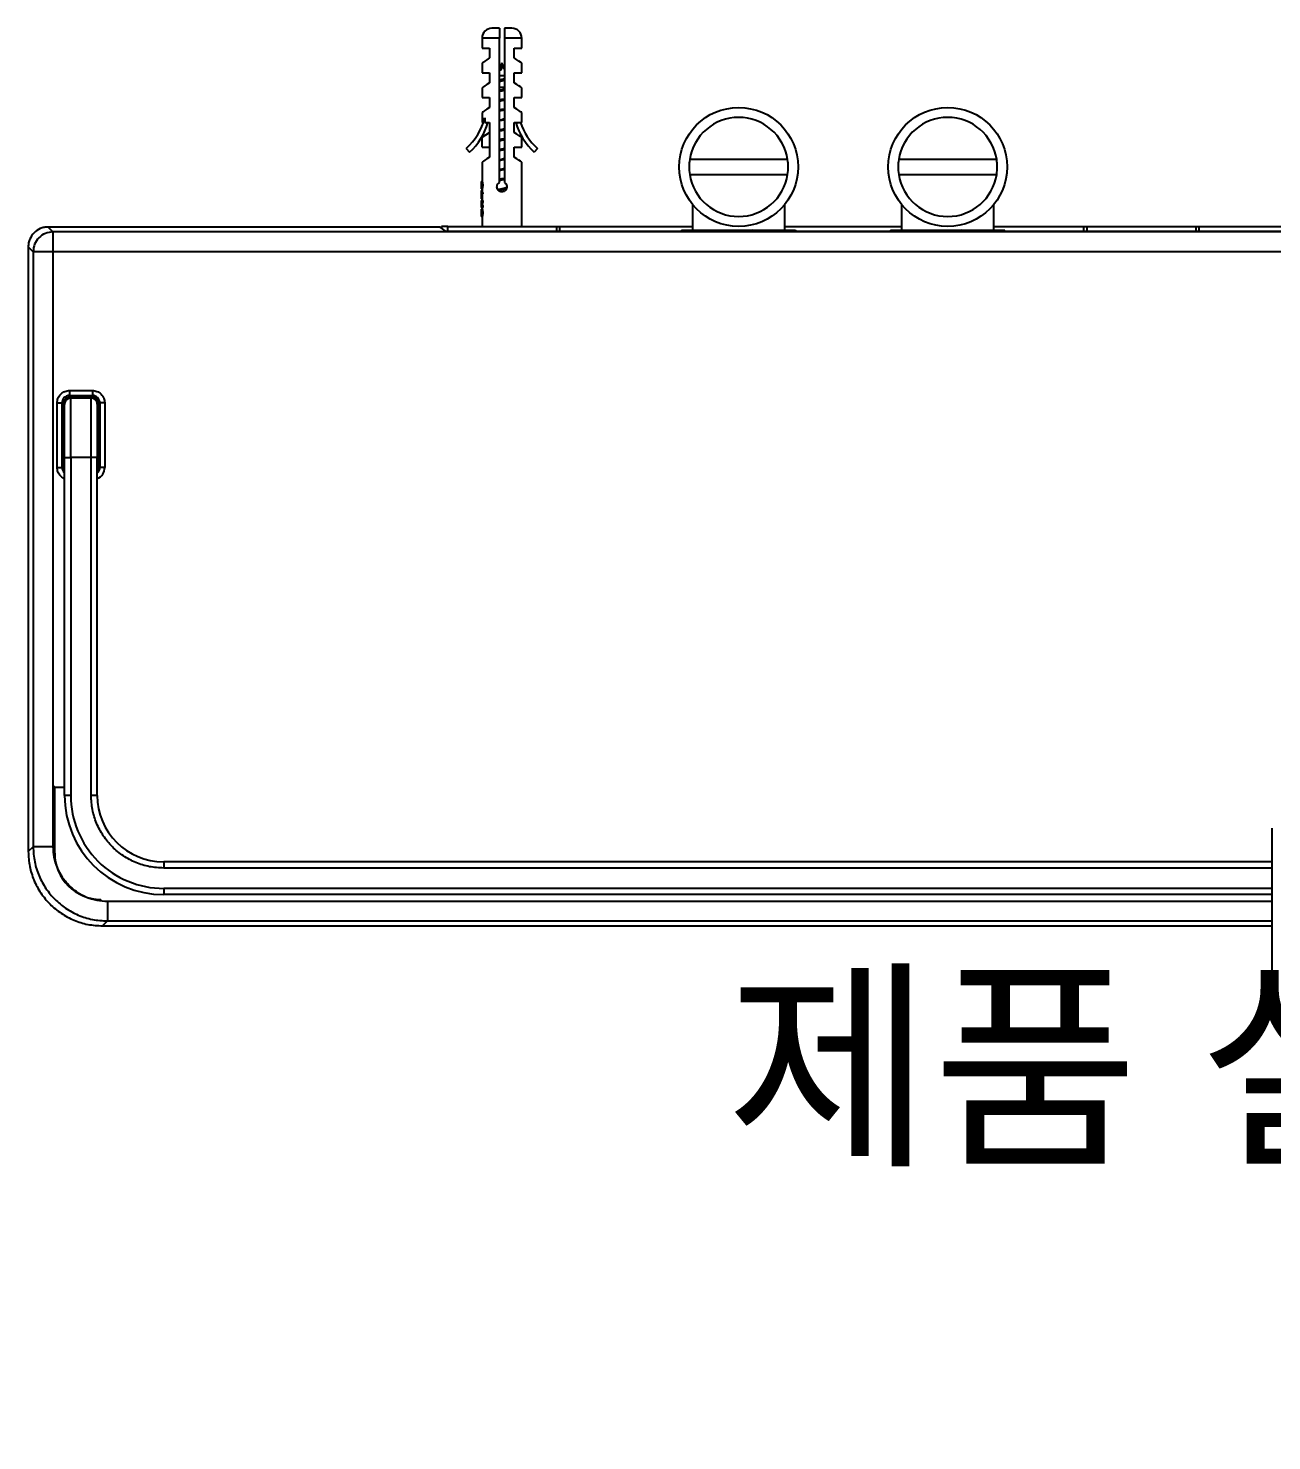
# Model space of a CAD drawing. Header units: millimetres. Extents: x 6110 to 6704, y -2661 to -1821.
# Drawn here: x 6229.4 to 6292.1, y -1951.1 to -1879.8 of the extents above; entities that cross this region are included whole.
import ezdxf

# ---------------------------------------------------------------- set-up
doc = ezdxf.new("R2010")
doc.units = ezdxf.units.MM
doc.header["$LTSCALE"] = 0.1
doc.layers.get('0').update_dxf_attribs({"lineweight": 15})
doc.layers.add('DIM', color=3, linetype='Continuous', lineweight=9)
doc.styles.get("Standard").update_dxf_attribs({"font": 'arial.ttf'})

msp = doc.modelspace()

# ---------------------------------------------------------------- linework, layer by layer
at = {"linetype": 'Continuous', "lineweight": 25}
for p, q in [((6253.1656, -1879.8422), (6252.7906, -1879.8422)), ((6253.7906, -1879.8422), (6253.4156, -1879.8422)), ((6252.2906, -1880.3422), (6252.2906, -1880.8422)), ((6253.1656, -1880.3422), (6252.2906, -1880.3422)), ((6252.2906, -1880.8422), (6252.6656, -1880.8422)), ((6252.6656, -1880.8422), (6252.6656, -1881.3422)), ((6253.1656, -1887.6257), (6253.1656, -1880.3422)), ((6253.4156, -1880.3422), (6253.4156, -1887.6257)), ((6254.2906, -1880.3422), (6253.4156, -1880.3422)), ((6253.9156, -1880.8422), (6254.2906, -1880.8422)), ((6253.9156, -1881.3422), (6253.9156, -1880.8422)), ((6254.2906, -1880.8422), (6254.2906, -1880.3422)), ((6252.2906, -1881.5922), (6252.2906, -1882.0922)), ((6253.2906, -1881.5922), (6253.1656, -1881.9066)), ((6253.4156, -1881.9047), (6253.2906, -1881.5922)), ((6253.2906, -1881.9031), (6253.2906, -1881.5922)), ((6254.2906, -1882.0922), (6254.2906, -1881.5922)), ((6252.2906, -1882.0922), (6252.6656, -1882.0922)), ((6252.6656, -1882.0922), (6252.6656, -1882.5922)), ((6253.2906, -1882.2447), (6253.1656, -1882.2447)), ((6253.2752, -1881.9031), (6253.2906, -1881.9031)), ((6253.9156, -1882.0922), (6254.2906, -1882.0922)), ((6253.9156, -1882.5922), (6253.9156, -1882.0922)), ((6252.2906, -1882.8422), (6252.2906, -1883.3422)), ((6253.2906, -1882.4323), (6253.1656, -1882.4647)), ((6253.1656, -1882.5274), (6253.2906, -1882.4989)), ((6253.2906, -1882.8366), (6253.1656, -1882.8366)), ((6253.2906, -1882.9426), (6253.1656, -1882.9698)), ((6253.1656, -1883.019), (6253.2906, -1882.9918)), ((6254.2906, -1883.3422), (6254.2906, -1882.8422)), ((6252.2906, -1883.3422), (6252.6656, -1883.3422)), ((6252.6656, -1883.3422), (6252.6656, -1883.8422)), ((6253.2906, -1883.4426), (6253.1656, -1883.4699)), ((6253.1656, -1883.5189), (6253.2906, -1883.4917)), ((6253.4156, -1883.4153), (6253.2906, -1883.4426)), ((6253.2906, -1883.4917), (6253.4156, -1883.4645)), ((6253.9156, -1883.3422), (6254.2906, -1883.3422)), ((6253.9156, -1883.8422), (6253.9156, -1883.3422)), ((6252.2906, -1884.0922), (6252.2906, -1884.5922)), ((6252.4246, -1884.3688), (6252.4246, -1884.5922)), ((6253.2906, -1883.9426), (6253.1656, -1883.9698)), ((6253.2906, -1883.9917), (6253.1656, -1884.0189)), ((6253.1656, -1884.4697), (6253.2906, -1884.4426)), ((6253.4156, -1883.9154), (6253.2906, -1883.9426)), ((6253.2906, -1883.9917), (6253.4156, -1883.9645)), ((6253.4156, -1884.4154), (6253.2906, -1884.4426)), ((6253.4156, -1884.4645), (6253.2906, -1884.4917)), ((6254.2906, -1884.5922), (6254.2906, -1884.0922)), ((6252.2906, -1884.5922), (6252.3593, -1884.5922)), ((6252.2906, -1885.3422), (6252.6656, -1885.0922)), ((6252.4246, -1884.5922), (6252.6656, -1884.5922)), ((6252.6656, -1884.5922), (6252.6656, -1886.3422)), ((6253.2906, -1884.4917), (6253.1656, -1884.5188)), ((6253.2906, -1884.9426), (6253.1656, -1884.9698)), ((6253.1656, -1885.019), (6253.2906, -1884.9918)), ((6253.4156, -1884.9154), (6253.2906, -1884.9426)), ((6253.2906, -1884.9918), (6253.4156, -1884.9646)), ((6253.9156, -1885.0922), (6253.9156, -1884.5922)), ((6253.9156, -1884.5922), (6254.2906, -1884.5922)), ((6252.2906, -1885.8422), (6252.2906, -1885.3422)), ((6252.2906, -1885.8422), (6252.6656, -1885.8422)), ((6253.2906, -1885.4426), (6253.1656, -1885.4699)), ((6253.1656, -1885.519), (6253.2906, -1885.4917)), ((6253.4156, -1885.4154), (6253.2906, -1885.4426)), ((6253.2906, -1885.4917), (6253.4156, -1885.4645)), ((6253.9156, -1885.8422), (6254.2906, -1885.8422)), ((6253.9156, -1886.3422), (6253.9156, -1885.8422)), ((6254.2906, -1885.8422), (6254.2906, -1885.3422)), ((6251.4924, -1885.9032), (6251.6581, -1886.0904)), ((6252.2906, -1886.5922), (6252.2906, -1887.5713)), ((6253.2906, -1885.9426), (6253.1656, -1885.9698)), ((6253.2906, -1885.9917), (6253.1656, -1886.0189)), ((6253.4156, -1885.9154), (6253.2906, -1885.9426)), ((6253.2906, -1885.9917), (6253.4156, -1885.9645)), ((6253.4156, -1886.4154), (6253.2906, -1886.4426)), ((6253.4156, -1886.4645), (6253.2906, -1886.4917)), ((6254.2906, -1889.8422), (6254.2906, -1886.5922)), ((6255.0888, -1885.9032), (6254.923, -1886.0904)), ((6267.7082, -1886.4646), (6262.7643, -1886.4646)), ((6278.2549, -1886.4646), (6273.311, -1886.4646)), ((6253.2906, -1886.9426), (6253.1656, -1886.9698)), ((6253.1656, -1887.019), (6253.2906, -1886.9918)), ((6253.4156, -1886.9154), (6253.2906, -1886.9426)), ((6253.2906, -1886.9918), (6253.4156, -1886.9646)), ((6262.7643, -1887.2112), (6267.7082, -1887.2112)), ((6273.311, -1887.2112), (6278.2549, -1887.2112)), ((6252.2406, -1887.5713), (6252.2917, -1887.5713)), ((6252.2406, -1887.5713), (6252.2406, -1887.5818)), ((6252.2957, -1887.5818), (6252.2406, -1887.5818)), ((6252.2406, -1887.5818), (6252.2406, -1887.5922)), ((6252.2995, -1887.5922), (6252.2406, -1887.5922)), ((6252.2406, -1887.5922), (6252.2406, -1887.613)), ((6252.3061, -1887.613), (6252.2406, -1887.613)), ((6252.2406, -1887.613), (6252.2406, -1887.6443)), ((6252.3123, -1887.6443), (6252.2406, -1887.6443)), ((6252.2406, -1887.6443), (6252.2406, -1887.6963)), ((6252.3197, -1887.6963), (6252.2406, -1887.6963)), ((6252.2406, -1887.6963), (6252.2406, -1887.7588)), ((6252.3223, -1887.7588), (6252.2406, -1887.7588)), ((6252.2406, -1887.7588), (6252.2406, -1887.8213)), ((6252.3197, -1887.8213), (6252.2406, -1887.8213)), ((6252.2406, -1887.8213), (6252.2406, -1887.8734)), ((6252.3123, -1887.8734), (6252.2406, -1887.8734)), ((6252.2406, -1887.8734), (6252.2406, -1887.9047)), ((6252.3061, -1887.9047), (6252.2406, -1887.9047)), ((6252.2406, -1887.9047), (6252.2406, -1887.9255)), ((6252.2995, -1887.9255), (6252.2406, -1887.9255)), ((6252.2406, -1887.9255), (6252.2406, -1887.9359)), ((6252.2957, -1887.9359), (6252.2406, -1887.9359)), ((6252.2406, -1887.9359), (6252.2406, -1887.9463)), ((6252.2917, -1887.9463), (6252.2406, -1887.9463)), ((6252.2957, -1888.0297), (6252.2406, -1888.0297)), ((6252.2406, -1888.0297), (6252.2406, -1888.1338)), ((6252.2906, -1887.9463), (6252.2906, -1888.0297)), ((6252.2957, -1888.0297), (6252.2957, -1888.1338)), ((6253.1656, -1887.519), (6253.2906, -1887.4918)), ((6253.4156, -1887.4154), (6253.2906, -1887.4426)), ((6253.2906, -1887.4918), (6253.4156, -1887.4645)), ((6252.2406, -1888.1338), (6252.2406, -1888.1963)), ((6252.3223, -1888.1338), (6252.2406, -1888.1338)), ((6252.3223, -1888.1963), (6252.2406, -1888.1963)), ((6252.2406, -1888.1963), (6252.2406, -1888.4463)), ((6252.2957, -1888.4463), (6252.2406, -1888.4463)), ((6252.3223, -1888.5297), (6252.2406, -1888.5297)), ((6252.2406, -1888.5297), (6252.2406, -1888.5922)), ((6252.3223, -1888.5922), (6252.2406, -1888.5922)), ((6252.2406, -1888.5922), (6252.2406, -1888.7068)), ((6252.2968, -1888.7068), (6252.2406, -1888.7068)), ((6252.2406, -1888.7068), (6252.2406, -1888.8213)), ((6252.2906, -1888.4463), (6252.2906, -1888.5297)), ((6252.2957, -1888.1963), (6252.2957, -1888.4463)), ((6252.3223, -1888.1338), (6252.3223, -1888.1963)), ((6252.3223, -1888.5297), (6252.3223, -1888.5922)), ((6262.9029, -1888.7235), (6262.9029, -1890.046)), ((6267.5696, -1890.046), (6267.5696, -1888.7235)), ((6273.4496, -1888.7235), (6273.4496, -1890.046)), ((6278.1163, -1890.046), (6278.1163, -1888.7235)), ((6252.3223, -1888.8213), (6252.2406, -1888.8213)), ((6252.2406, -1888.8213), (6252.2406, -1888.8838)), ((6252.3223, -1888.8838), (6252.2406, -1888.8838)), ((6252.2981, -1888.9672), (6252.2406, -1888.9672)), ((6252.2406, -1888.9672), (6252.2406, -1888.988)), ((6252.3061, -1888.988), (6252.2406, -1888.988)), ((6252.2406, -1888.988), (6252.2406, -1889.0193)), ((6252.3123, -1889.0193), (6252.2406, -1889.0193)), ((6252.2406, -1889.0193), (6252.2406, -1889.0713)), ((6252.3197, -1889.0713), (6252.2406, -1889.0713)), ((6252.2406, -1889.0713), (6252.2406, -1889.1234)), ((6252.3223, -1889.1234), (6252.2406, -1889.1234)), ((6252.2406, -1889.1234), (6252.2406, -1889.1859)), ((6252.3223, -1889.1859), (6252.2406, -1889.1859)), ((6252.2406, -1889.1859), (6252.2406, -1889.238)), ((6252.3197, -1889.238), (6252.2406, -1889.238)), ((6252.2406, -1889.238), (6252.2406, -1889.2901)), ((6252.3123, -1889.2901), (6252.2406, -1889.2901)), ((6252.2406, -1889.2901), (6252.2406, -1889.3213)), ((6252.3061, -1889.3213), (6252.2406, -1889.3213)), ((6252.2406, -1889.3213), (6252.2406, -1889.3422)), ((6252.2981, -1889.3422), (6252.2406, -1889.3422)), ((6252.2906, -1888.8838), (6252.2906, -1888.9672)), ((6252.2906, -1889.3422), (6252.2906, -1889.8422)), ((6252.3223, -1888.8213), (6252.3223, -1888.8838)), ((6252.3223, -1889.1234), (6252.3223, -1889.1859)), ((6250.1734, -1889.8684), (6230.392, -1889.8684)), ((6230.3929, -1889.8685), (6230.6389, -1890.1145)), ((6250.1728, -1889.8685), (6230.3929, -1889.8685)), ((6292.9817, -1890.1145), (6230.6389, -1890.1145)), ((6230.6389, -1890.1145), (6230.6389, -1891.1142)), ((6250.4825, -1890.1008), (6250.1728, -1889.8685)), ((6250.5547, -1889.8422), (6250.2448, -1889.8422)), ((6302.4517, -1890.1008), (6250.4825, -1890.1008)), ((6250.5547, -1890.1008), (6250.5547, -1889.8422)), ((6250.5547, -1889.8422), (6256.0547, -1889.8422)), ((6256.0547, -1890.1008), (6256.0547, -1889.8422)), ((6256.0547, -1889.8422), (6256.2009, -1889.8422)), ((6256.2009, -1889.8422), (6256.2009, -1890.1008)), ((6256.2009, -1889.8422), (6262.9029, -1889.8422)), ((6262.3616, -1890.0451), (6262.3398, -1890.1008)), ((6262.7464, -1890.046), (6262.9029, -1890.046)), ((6265.2368, -1890.046), (6265.5042, -1890.1008)), ((6265.9317, -1890.046), (6265.9463, -1890.0183)), ((6267.5696, -1889.8422), (6273.4496, -1889.8422)), ((6268.1327, -1890.1008), (6268.111, -1890.0455)), ((6272.9083, -1890.0451), (6272.8865, -1890.1008)), ((6273.2931, -1890.046), (6273.4496, -1890.046)), ((6275.7835, -1890.046), (6276.0509, -1890.1008)), ((6276.4784, -1890.046), (6276.493, -1890.0183)), ((6278.1163, -1889.8422), (6282.6585, -1889.8422)), ((6278.6794, -1890.1008), (6278.6577, -1890.0455)), ((6282.6585, -1890.1008), (6282.6585, -1889.8422)), ((6282.6585, -1889.8422), (6282.8047, -1889.8422)), ((6282.8047, -1889.8422), (6282.8047, -1890.1008)), ((6282.8047, -1889.8422), (6288.3047, -1889.8422)), ((6288.3047, -1889.8422), (6288.3047, -1890.1008)), ((6288.3047, -1889.8422), (6288.4509, -1889.8422)), ((6288.4509, -1889.8422), (6288.4509, -1890.1008)), ((6288.4509, -1889.8422), (6302.4517, -1889.8422)), ((6229.3931, -1890.8682), (6229.3931, -1921.3702)), ((6229.3932, -1890.8682), (6229.3931, -1890.8682)), ((6229.6392, -1891.1142), (6229.3932, -1890.8682)), ((6229.3932, -1890.8682), (6229.3932, -1921.3698)), ((6230.6389, -1891.1142), (6229.6392, -1891.1142)), ((6229.6392, -1891.1142), (6229.6393, -1921.1238)), ((6230.6389, -1891.1142), (6230.6386, -1921.1238)), ((6292.9817, -1891.1142), (6230.6389, -1891.1142)), ((6231.4768, -1898.1147), (6232.6268, -1898.1147)), ((6231.4768, -1898.1147), (6231.4768, -1898.3645)), ((6231.4768, -1898.3645), (6232.6268, -1898.3645)), ((6231.4768, -1898.3645), (6231.4768, -1898.4434)), ((6231.4768, -1898.4434), (6232.6268, -1898.4434)), ((6232.5643, -1898.4934), (6231.5393, -1898.4934)), ((6232.6268, -1898.1147), (6232.6268, -1898.3645)), ((6232.6268, -1898.3645), (6232.6268, -1898.4434)), ((6230.8481, -1901.9934), (6230.848, -1898.7434)), ((6230.848, -1898.7434), (6231.0979, -1898.7434)), ((6231.0979, -1901.9934), (6231.0979, -1898.7434)), ((6231.0979, -1898.7434), (6231.1768, -1898.7434)), ((6231.1768, -1901.9934), (6231.1768, -1898.7434)), ((6232.9268, -1898.7434), (6232.9268, -1901.9934)), ((6233.0056, -1898.7434), (6232.9268, -1898.7434)), ((6233.2555, -1898.7434), (6233.0056, -1898.7434)), ((6233.0056, -1898.7434), (6233.0056, -1901.9934)), ((6233.2555, -1898.7434), (6233.2555, -1901.9934)), ((6231.2268, -1901.4934), (6231.5394, -1901.4934)), ((6231.2268, -1918.5404), (6231.2268, -1901.4934)), ((6231.5394, -1901.4934), (6231.5393, -1918.5404)), ((6232.5642, -1901.4934), (6231.5394, -1901.4934)), ((6232.5641, -1918.5404), (6232.5642, -1901.4934)), ((6232.8768, -1901.4934), (6232.5642, -1901.4934)), ((6232.8768, -1918.5404), (6232.8768, -1901.4934)), ((6230.8481, -1901.9934), (6231.0979, -1901.9934)), ((6231.0979, -1901.9934), (6231.1768, -1901.9934)), ((6233.0056, -1901.9934), (6232.9268, -1901.9934)), ((6233.2555, -1901.9934), (6233.0056, -1901.9934)), ((6230.73, -1918.1185), (6230.6863, -1918.0748)), ((6230.73, -1918.1185), (6231.2268, -1918.1185)), ((6230.73, -1921.4578), (6230.73, -1918.1185)), ((6231.5393, -1918.5404), (6231.2268, -1918.5404)), ((6232.8768, -1918.5404), (6232.5641, -1918.5404)), ((6292.1319, -1920.1865), (6292.1319, -1929.2315)), ((6292.1319, -1920.1865), (6292.132, -1920.1865)), ((6229.6393, -1921.1238), (6229.3932, -1921.3698)), ((6230.6863, -1921.4578), (6230.73, -1921.4578)), ((6236.2268, -1921.8904), (6236.2268, -1922.2029)), ((6292.1319, -1921.8904), (6236.2268, -1921.8904)), ((6292.1319, -1922.2029), (6236.2268, -1922.2029)), ((6236.2268, -1923.2279), (6236.2268, -1923.5404)), ((6292.1319, -1923.2279), (6236.2268, -1923.2279)), ((6292.1319, -1923.5404), (6236.2268, -1923.5404)), ((6233.054, -1923.8255), (6233.054, -1923.7817)), ((6233.388, -1923.8729), (6292.1319, -1923.8729)), ((6233.388, -1924.8725), (6233.1419, -1925.1185)), ((6233.388, -1924.8725), (6292.1319, -1924.8725)), ((6233.1419, -1925.1185), (6292.1319, -1925.1185)), ((6233.1419, -1925.1185), (6233.1419, -1925.1186)), ((6233.1419, -1925.1186), (6292.1319, -1925.1186)), ((6292.1319, -1929.2315), (6292.132, -1929.2315))]:
    msp.add_line(p, q, dxfattribs=at)
at = {"linetype": 'Continuous', "lineweight": 25, "flags": 128}
for points in [[(6252.6656, -1881.3422), (6252.5365, -1881.4282), (6252.4315, -1881.4982), (6252.3541, -1881.5498), (6252.3066, -1881.5815), (6252.2906, -1881.5922)], [(6254.2906, -1881.5922), (6254.2746, -1881.5815), (6254.2271, -1881.5498), (6254.1496, -1881.4982), (6254.0447, -1881.4282), (6253.9156, -1881.3422)], [(6252.6656, -1882.5922), (6252.5365, -1882.6782), (6252.4315, -1882.7482), (6252.3541, -1882.7998), (6252.3066, -1882.8315), (6252.2906, -1882.8422)], [(6254.2906, -1882.8422), (6254.2746, -1882.8315), (6254.2271, -1882.7998), (6254.1496, -1882.7482), (6254.0447, -1882.6782), (6253.9156, -1882.5922)], [(6252.6656, -1883.8422), (6252.5365, -1883.9282), (6252.4315, -1883.9982), (6252.3541, -1884.0498), (6252.3066, -1884.0815), (6252.2906, -1884.0922)], [(6254.2906, -1884.0922), (6254.2746, -1884.0815), (6254.2271, -1884.0498), (6254.1496, -1883.9982), (6254.0447, -1883.9282), (6253.9156, -1883.8422)], [(6254.2906, -1885.3422), (6254.2746, -1885.3315), (6254.2271, -1885.2998), (6254.1496, -1885.2482), (6254.0447, -1885.1782), (6253.9156, -1885.0922)], [(6252.6656, -1886.3422), (6252.5365, -1886.4282), (6252.4315, -1886.4982), (6252.3541, -1886.5498), (6252.3066, -1886.5815), (6252.2906, -1886.5922)], [(6254.2906, -1886.5922), (6254.2746, -1886.5815), (6254.2271, -1886.5498), (6254.1496, -1886.4982), (6254.0447, -1886.4282), (6253.9156, -1886.3422)]]:
    msp.add_lwpolyline(points, dxfattribs=at)
at = {"linetype": 'Continuous', "lineweight": 25}
for centre in [(6265.2362, -1886.8379), (6275.7829, -1886.8379)]:
    msp.add_circle(centre, 3, dxfattribs=at)
for centre, radius, start, end in [((6252.7906, -1880.3422), 0.5, 90, 180), ((6253.7906, -1880.3422), 0.5, 0, 90), ((6249.4776, -1883.6288), 3.0385, 311.536, 345.903182), ((6265.2362, -1886.8379), 2.5, 8.587356, 171.412644), ((6275.7829, -1886.8379), 2.5, 8.587356, 171.412644), ((6249.6433, -1883.8159), 3.0385, 311.536, 345.198477), ((6256.9378, -1883.8159), 3.0385, 194.801523, 228.464), ((6257.1036, -1883.6288), 3.0385, 198.485179, 228.464), ((6265.2362, -1886.8379), 2.5, 171.412644, 188.587975), ((6265.2362, -1886.8379), 2.5, 351.412025, 8.587356), ((6275.7829, -1886.8379), 2.5, 171.412644, 188.587975), ((6275.7829, -1886.8379), 2.5, 351.412025, 8.587356), ((6265.2362, -1886.8379), 2.5, 188.587975, 351.412025), ((6275.7829, -1886.8379), 2.5, 188.587975, 351.412025), ((6231.4768, -1898.7434), 0.3789, 90, 180), ((6231.5393, -1898.8059), 0.3125, 90, 180.000504), ((6232.5643, -1898.8059), 0.3125, 359.99702, 90.000944), ((6232.6268, -1898.7434), 0.3789, 0, 90), ((6231.4768, -1901.9934), 0.3789, 180, 228.711888), ((6232.6268, -1901.9934), 0.3789, 311.628447, 360), ((6232.6268, -1901.9934), 0.6287, 293.673656, 360), ((6236.2268, -1918.5404), 5, 180, 270), ((6236.2267, -1918.5405), 4.6874, 179.999069, 270.000431), ((6236.2268, -1918.5404), 3.35, 180, 270), ((6233.0537, -1921.4581), 2.3237, 179.992712, 270.008442)]:
    msp.add_arc(centre, radius, start, end, dxfattribs=at)
for centre, major_axis, ratio, start_param, end_param in [((6253.2906, -1887.562), (1, 0), 0.1958348, 3.1894833, 3.2428293), ((6253.2906, -1887.9557), (1, 0), 0.1958326, 3.040356, 3.093702), ((6253.2906, -1887.5488), (1, 0), 0.3263877, 3.2428293, 3.2749664), ((6253.2906, -1887.9689), (1, 0), 0.3263877, 3.0082189, 3.040356), ((6253.2906, -1887.5271), (1, 0), 0.4895842, 3.2749664, 3.3180387), ((6253.2906, -1887.9906), (1, 0), 0.4895842, 2.9651466, 3.0082189), ((6253.2906, -1887.4411), (1, 0), 0.9791667, 3.3180387, 3.3505569), ((6253.2906, -1888.0765), (1, 0), 0.9791667, 2.9326284, 2.9651466), ((6253.2906, -1887.3057), (0, 1.6319), 0.6127669, 1.7797606, 1.8125047), ((6253.2906, -1888.212), (0, 1.6319), 0.6127655, 1.3290879, 1.3618321), ((6253.2906, -1886.2901), (0, 5.875), 0.1702128, 1.8125047, 1.8234766), ((6253.2906, -1889.2276), (0, 5.875), 0.1702128, 1.3181161, 1.3290879), ((6253.2906, -1888.7993), (1, 0), 0.8285255, 2.8889124, 3.0296569), ((6253.2906, -1888.6142), (1, 0), 0.8285259, 3.2535284, 3.3942729), ((6253.2906, -1888.9193), (1, 0), 0.3916668, 3.2642403, 3.3180387), ((6253.2906, -1889.3901), (1, 0), 0.3916667, 2.9651466, 3.018945), ((6253.2906, -1888.8161), (1, 0), 0.9791667, 3.3180387, 3.3505569), ((6253.2906, -1889.4932), (1, 0), 0.9791666, 2.9326284, 2.9651466), ((6253.2906, -1888.6807), (0, 1.6319), 0.6127662, 1.7797606, 1.8125047), ((6253.2906, -1889.6286), (0, 1.6319), 0.612766, 1.3290879, 1.3618321), ((6253.2906, -1887.8995), (0, 4.8958), 0.2042553, 1.8125047, 1.8234766), ((6253.2906, -1890.4099), (0, 4.8958), 0.2042553, 1.3181161, 1.3290879), ((6250.2448, -1890.0922), (0, 0.25), 0.0349208, 0.0005195, 0.7990403)]:
    msp.add_ellipse(centre, major_axis=major_axis, ratio=ratio, start_param=start_param, end_param=end_param, dxfattribs=at)
for points, knots in [([(6253.1656, -1879.8422), (6253.1656, -1879.8479), (6253.1656, -1879.8592), (6253.1656, -1879.9492), (6253.1656, -1880.0799), (6253.1656, -1880.219), (6253.1656, -1880.3086), (6253.1656, -1880.3422)], [0, 0, 0, 0, 0.2226813, 0.4443196, 0.6596979, 0.8724361, 1, 1, 1, 1]), ([(6253.4156, -1879.8422), (6253.4156, -1879.8479), (6253.4156, -1879.8592), (6253.4156, -1879.9492), (6253.4156, -1880.0799), (6253.4156, -1880.219), (6253.4156, -1880.3086), (6253.4156, -1880.3422)], [0, 0, 0, 0, 0.2226813, 0.4443196, 0.6596979, 0.8724361, 1, 1, 1, 1]), ([(6253.1656, -1881.9762), (6253.1697, -1881.9727), (6253.1818, -1881.9623), (6253.2034, -1881.9491), (6253.2199, -1881.9385), (6253.2408, -1881.9253), (6253.2589, -1881.9136), (6253.2752, -1881.9031)], [0, 0, 0, 0, 0.157577, 0.4640324, 0.5493649, 0.5921098, 1, 1, 1, 1]), ([(6253.4156, -1882.2447), (6253.3979, -1882.2447), (6253.3588, -1882.2447), (6253.3147, -1882.2447), (6253.2906, -1882.2447)], [0, 0, 0, 0, 0.4512163, 1, 1, 1, 1]), ([(6253.1656, -1882.4667), (6253.1789, -1882.4634), (6253.2198, -1882.453), (6253.3046, -1882.4314), (6253.3816, -1882.4128), (6253.4151, -1882.4009), (6253.4156, -1882.4008)], [0, 0, 0, 0, 0.1593901, 0.4892491, 0.992899, 1, 1, 1, 1]), ([(6253.4156, -1882.4676), (6253.3725, -1882.477), (6253.2909, -1882.4948), (6253.2058, -1882.512), (6253.1656, -1882.52)], [0, 0, 0, 0, 0.5278892, 1, 1, 1, 1]), ([(6253.1656, -1882.9874), (6253.1672, -1882.9871), (6253.2236, -1882.9772), (6253.3162, -1882.9637), (6253.3942, -1882.9504), (6253.4156, -1882.9467)], [0, 0, 0, 0, 0.0206956, 0.7310613, 1, 1, 1, 1]), ([(6253.4156, -1882.3975), (6253.3997, -1882.4023), (6253.3608, -1882.4141), (6253.3166, -1882.4256), (6253.2906, -1882.4323)], [0, 0, 0, 0, 0.4099212, 1, 1, 1, 1]), ([(6253.4156, -1882.4692), (6253.4044, -1882.4721), (6253.3659, -1882.4821), (6253.3218, -1882.4919), (6253.2906, -1882.4989)], [0, 0, 0, 0, 0.2902354, 1, 1, 1, 1]), ([(6253.4156, -1882.8366), (6253.4148, -1882.8366), (6253.3776, -1882.8366), (6253.3336, -1882.8366), (6253.2906, -1882.8366)], [0, 0, 0, 0, 0.0220412, 1, 1, 1, 1]), ([(6253.4156, -1882.9155), (6253.4148, -1882.9157), (6253.3776, -1882.9247), (6253.3336, -1882.9338), (6253.2906, -1882.9426)], [0, 0, 0, 0, 0.0220269, 1, 1, 1, 1]), ([(6253.2906, -1882.9918), (6253.3214, -1882.9853), (6253.3647, -1882.9762), (6253.4042, -1882.9671), (6253.4156, -1882.9645)], [0, 0, 0, 0, 0.7120697, 1, 1, 1, 1]), ([(6253.1656, -1883.4877), (6253.1861, -1883.4842), (6253.2632, -1883.4711), (6253.3559, -1883.4575), (6253.4131, -1883.4475), (6253.4156, -1883.447)], [0, 0, 0, 0, 0.2576556, 0.9681819, 1, 1, 1, 1]), ([(6253.1656, -1883.9876), (6253.2059, -1883.981), (6253.289, -1883.9674), (6253.3725, -1883.9539), (6253.4156, -1883.9469)], [0, 0, 0, 0, 0.4845005, 1, 1, 1, 1]), ([(6253.1656, -1884.4873), (6253.2263, -1884.4777), (6253.3117, -1884.4642), (6253.3922, -1884.4507), (6253.4156, -1884.4468)], [0, 0, 0, 0, 0.7099477, 1, 1, 1, 1]), ([(6253.1656, -1884.9875), (6253.1696, -1884.9868), (6253.2049, -1884.9806), (6253.2822, -1884.9687), (6253.363, -1884.9559), (6253.4063, -1884.9486), (6253.4156, -1884.947)], [0, 0, 0, 0, 0.0518667, 0.459749, 0.8844154, 1, 1, 1, 1]), ([(6253.1656, -1885.4875), (6253.1689, -1885.4869), (6253.2246, -1885.477), (6253.3166, -1885.4636), (6253.3936, -1885.4506), (6253.4156, -1885.4469)], [0, 0, 0, 0, 0.0429315, 0.726502, 1, 1, 1, 1]), ([(6253.1656, -1885.9874), (6253.1738, -1885.986), (6253.24, -1885.9749), (6253.3314, -1885.9613), (6253.402, -1885.9491), (6253.4156, -1885.9468)], [0, 0, 0, 0, 0.1034403, 0.8277964, 1, 1, 1, 1]), ([(6253.1656, -1886.4697), (6253.1671, -1886.4694), (6253.2044, -1886.4603), (6253.2484, -1886.4513), (6253.2906, -1886.4426)], [0, 0, 0, 0, 0.0403341, 1, 1, 1, 1]), ([(6253.1656, -1886.4876), (6253.174, -1886.4861), (6253.2387, -1886.4748), (6253.3319, -1886.4613), (6253.4022, -1886.4491), (6253.4156, -1886.4468)], [0, 0, 0, 0, 0.108056, 0.8297745, 1, 1, 1, 1]), ([(6253.2906, -1886.4917), (6253.2484, -1886.5004), (6253.2044, -1886.5094), (6253.1671, -1886.5185), (6253.1656, -1886.5188)], [0, 0, 0, 0, 0.959902, 1, 1, 1, 1]), ([(6253.1656, -1886.9875), (6253.1938, -1886.9828), (6253.2671, -1886.9708), (6253.3556, -1886.9572), (6253.4072, -1886.9484), (6253.4156, -1886.9469)], [0, 0, 0, 0, 0.3445419, 0.8929656, 1, 1, 1, 1]), ([(6253.4156, -1887.6257), (6253.4387, -1887.6422), (6253.4848, -1887.6753), (6253.5281, -1887.7505), (6253.5452, -1887.8338), (6253.5337, -1887.9174), (6253.4964, -1887.992), (6253.4362, -1888.0512), (6253.3589, -1888.0877), (6253.2741, -1888.0963), (6253.1924, -1888.077), (6253.1215, -1888.0326), (6253.0682, -1887.9667), (6253.0396, -1887.8861), (6253.0393, -1887.8011), (6253.0663, -1887.7223), (6253.1112, -1887.6622), (6253.1498, -1887.6363), (6253.1656, -1887.6257)], [0, 0, 0, 0, 0.0649859, 0.1299762, 0.1945023, 0.2571806, 0.319563, 0.3836022, 0.4487263, 0.5126905, 0.575123, 0.6379277, 0.7024233, 0.7674484, 0.8308691, 0.8930698, 0.9563134, 1, 1, 1, 1]), ([(6253.2906, -1887.9426), (6253.2403, -1887.953), (6253.167, -1887.9682), (6253.1096, -1887.9834), (6253.0917, -1887.9881)], [0, 0, 0, 0, 0.6869287, 1, 1, 1, 1]), ([(6253.1003, -1887.9988), (6253.1307, -1887.9935), (6253.217, -1887.9784), (6253.3718, -1887.9549), (6253.4756, -1887.9367), (6253.5232, -1887.9284)], [0, 0, 0, 0, 0.2271264, 0.6456964, 1, 1, 1, 1]), ([(6253.2906, -1887.9917), (6253.2397, -1888.0021), (6253.1793, -1888.0145), (6253.1319, -1888.0268), (6253.1245, -1888.0287)], [0, 0, 0, 0, 0.8432219, 1, 1, 1, 1]), ([(6253.2906, -1887.4426), (6253.2534, -1887.4503), (6253.2093, -1887.4595), (6253.1715, -1887.4686), (6253.1656, -1887.47)], [0, 0, 0, 0, 0.84416687, 1, 1, 1, 1]), ([(6253.1656, -1887.4874), (6253.1989, -1887.482), (6253.2717, -1887.4701), (6253.3587, -1887.4566), (6253.4063, -1887.4486), (6253.4156, -1887.447)], [0, 0, 0, 0, 0.4044223, 0.883051, 1, 1, 1, 1]), ([(6253.5335, -1887.8858), (6253.5017, -1887.8943), (6253.431, -1887.9131), (6253.3404, -1887.9321), (6253.2906, -1887.9426)], [0, 0, 0, 0, 0.4497167, 1, 1, 1, 1]), ([(6253.5511, -1887.9304), (6253.5138, -1887.9404), (6253.4377, -1887.9609), (6253.3403, -1887.9813), (6253.2906, -1887.9917)], [0, 0, 0, 0, 0.4901724, 1, 1, 1, 1]), ([(6230.3929, -1889.8685), (6230.3248, -1889.8726), (6230.1904, -1889.8806), (6229.9402, -1889.9617), (6229.6682, -1890.1434), (6229.4864, -1890.4154), (6229.4053, -1890.6655), (6229.3973, -1890.8), (6229.3932, -1890.8682)], [0, 0, 0, 0, 0.1303643, 0.2573286, 0.4999734, 0.7425369, 0.8695438, 1, 1, 1, 1]), ([(6230.6389, -1890.1145), (6230.508, -1890.1296), (6230.2461, -1890.1598), (6229.9158, -1890.3911), (6229.6845, -1890.7214), (6229.6543, -1890.9833), (6229.6392, -1891.1142)], [0, 0, 0, 0, 0.2500005, 0.4999966, 0.7499996, 1, 1, 1, 1]), ([(6262.7464, -1890.046), (6262.6419, -1890.046), (6262.4329, -1890.046), (6262.3288, -1890.046), (6262.3616, -1890.046), (6262.3618, -1890.046)], [0, 0, 0, 0, 0.4987031, 0.9974037, 1, 1, 1, 1]), ([(6262.4493, -1890.046), (6262.4523, -1890.046), (6262.485, -1890.046), (6262.6221, -1890.046), (6262.7464, -1890.046)], [0, 0, 0, 0, 0.0922252, 1, 1, 1, 1]), ([(6262.5807, -1890.1008), (6262.5938, -1890.091), (6262.6468, -1890.0516), (6262.7037, -1890.0484), (6262.7464, -1890.046)], [0, 0, 0, 0, 0.2478828, 1, 1, 1, 1]), ([(6262.7464, -1890.046), (6262.7882, -1890.0486), (6262.8451, -1890.0523), (6262.8982, -1890.0906), (6262.9123, -1890.1008)], [0, 0, 0, 0, 0.7345684, 1, 1, 1, 1]), ([(6265.2368, -1890.046), (6264.9857, -1890.046), (6264.4835, -1890.046), (6263.7845, -1890.046), (6263.1724, -1890.046), (6262.8884, -1890.046), (6262.7464, -1890.046)], [0, 0, 0, 0, 0.2499966, 0.5000007, 0.7500017, 1, 1, 1, 1]), ([(6264.6805, -1890.046), (6264.846, -1890.0423), (6265.2445, -1890.0334), (6265.6804, -1890.0245), (6265.927, -1890.0187), (6265.9463, -1890.0183)], [0, 0, 0, 0, 0.3957327, 0.9527186, 1, 1, 1, 1]), ([(6265.2362, -1890.046), (6265.0625, -1890.046), (6264.8734, -1890.046), (6264.695, -1890.046), (6264.6805, -1890.046)], [0, 0, 0, 0, 0.9186333, 1, 1, 1, 1]), ([(6264.9047, -1890.1008), (6264.9309, -1890.091), (6265.0369, -1890.0516), (6265.1509, -1890.0484), (6265.2368, -1890.046)], [0, 0, 0, 0, 0.2471748, 1, 1, 1, 1]), ([(6267.5696, -1890.046), (6267.6016, -1890.046), (6267.7181, -1890.046), (6267.8238, -1890.046), (6267.8791, -1890.046), (6267.8271, -1890.046), (6267.6771, -1890.046), (6267.4329, -1890.046), (6267.1044, -1890.046), (6266.704, -1890.046), (6266.2473, -1890.046), (6265.7517, -1890.046), (6265.408, -1890.046), (6265.2362, -1890.046)], [0, 0, 0, 0, 0.0364832, 0.1328342, 0.2291858, 0.3255374, 0.4218885, 0.5182404, 0.6145922, 0.710944, 0.8072963, 0.9036464, 1, 1, 1, 1]), ([(6267.7261, -1890.046), (6267.5841, -1890.046), (6267.3003, -1890.046), (6266.6884, -1890.046), (6265.9898, -1890.046), (6265.4878, -1890.046), (6265.2368, -1890.046)], [0, 0, 0, 0, 0.2499992, 0.4999999, 0.7500016, 1, 1, 1, 1]), ([(6267.5597, -1890.1008), (6267.574, -1890.0906), (6267.6274, -1890.0526), (6267.6844, -1890.0488), (6267.7261, -1890.046)], [0, 0, 0, 0, 0.2684638, 1, 1, 1, 1]), ([(6267.7261, -1890.046), (6267.8055, -1890.046), (6267.9672, -1890.046), (6268.0897, -1890.046), (6268.1047, -1890.046), (6268.1112, -1890.046)], [0, 0, 0, 0, 0.3502103, 0.7129154, 1, 1, 1, 1]), ([(6268.1112, -1890.046), (6268.0944, -1890.046), (6268.0606, -1890.046), (6267.8376, -1890.046), (6267.7261, -1890.046)], [0, 0, 0, 0, 0.50000373, 1, 1, 1, 1]), ([(6267.7261, -1890.046), (6267.7664, -1890.0485), (6267.8232, -1890.052), (6267.8765, -1890.0898), (6267.8919, -1890.1008)], [0, 0, 0, 0, 0.710751, 1, 1, 1, 1]), ([(6273.2931, -1890.046), (6273.1888, -1890.046), (6272.98, -1890.046), (6272.8746, -1890.046), (6272.9083, -1890.046), (6272.9085, -1890.046)], [0, 0, 0, 0, 0.4986999, 0.9974024, 1, 1, 1, 1]), ([(6272.996, -1890.046), (6272.999, -1890.046), (6273.0318, -1890.046), (6273.1688, -1890.046), (6273.2931, -1890.046)], [0, 0, 0, 0, 0.0922259, 1, 1, 1, 1]), ([(6273.1274, -1890.1008), (6273.1405, -1890.091), (6273.1935, -1890.0516), (6273.2504, -1890.0484), (6273.2931, -1890.046)], [0, 0, 0, 0, 0.2478821, 1, 1, 1, 1]), ([(6273.2931, -1890.046), (6273.3349, -1890.0486), (6273.3918, -1890.0523), (6273.4449, -1890.0906), (6273.459, -1890.1008)], [0, 0, 0, 0, 0.73456865, 1, 1, 1, 1]), ([(6275.7835, -1890.046), (6275.5324, -1890.046), (6275.0302, -1890.046), (6274.3312, -1890.046), (6273.7191, -1890.046), (6273.4351, -1890.046), (6273.2931, -1890.046)], [0, 0, 0, 0, 0.2500007, 0.4999993, 0.7499995, 1, 1, 1, 1]), ([(6275.2272, -1890.046), (6275.3927, -1890.0423), (6275.7912, -1890.0334), (6276.2271, -1890.0245), (6276.4737, -1890.0187), (6276.493, -1890.0183)], [0, 0, 0, 0, 0.3957398, 0.952708, 1, 1, 1, 1]), ([(6275.7829, -1890.046), (6275.6092, -1890.046), (6275.4201, -1890.046), (6275.2417, -1890.046), (6275.2272, -1890.046)], [0, 0, 0, 0, 0.9186099, 1, 1, 1, 1]), ([(6275.4514, -1890.1008), (6275.4776, -1890.091), (6275.5836, -1890.0516), (6275.6976, -1890.0484), (6275.7835, -1890.046)], [0, 0, 0, 0, 0.2471637, 1, 1, 1, 1]), ([(6278.1163, -1890.046), (6278.1483, -1890.046), (6278.2648, -1890.046), (6278.3705, -1890.046), (6278.4258, -1890.046), (6278.3738, -1890.046), (6278.2238, -1890.046), (6277.9796, -1890.046), (6277.6511, -1890.046), (6277.2507, -1890.046), (6276.794, -1890.046), (6276.2984, -1890.046), (6275.9548, -1890.046), (6275.7829, -1890.046)], [0, 0, 0, 0, 0.0364832, 0.1328351, 0.2291868, 0.3255385, 0.4218904, 0.5182423, 0.6145942, 0.710944, 0.8072963, 0.9036491, 1, 1, 1, 1]), ([(6278.2728, -1890.046), (6278.1308, -1890.046), (6277.847, -1890.046), (6277.2351, -1890.046), (6276.5365, -1890.046), (6276.0345, -1890.046), (6275.7835, -1890.046)], [0, 0, 0, 0, 0.2500003, 0.5000022, 0.7500005, 1, 1, 1, 1]), ([(6278.1064, -1890.1008), (6278.1207, -1890.0906), (6278.1741, -1890.0526), (6278.2311, -1890.0488), (6278.2728, -1890.046)], [0, 0, 0, 0, 0.2684781, 1, 1, 1, 1]), ([(6278.2728, -1890.046), (6278.3522, -1890.046), (6278.514, -1890.046), (6278.6364, -1890.046), (6278.6514, -1890.046), (6278.6579, -1890.046)], [0, 0, 0, 0, 0.3502139, 0.7129159, 1, 1, 1, 1]), ([(6278.6579, -1890.046), (6278.6411, -1890.046), (6278.6073, -1890.046), (6278.3843, -1890.046), (6278.2728, -1890.046)], [0, 0, 0, 0, 0.5000012, 1, 1, 1, 1]), ([(6278.2728, -1890.046), (6278.3131, -1890.0485), (6278.3699, -1890.052), (6278.4232, -1890.0898), (6278.4386, -1890.1008)], [0, 0, 0, 0, 0.7107577, 1, 1, 1, 1]), ([(6230.848, -1898.7434), (6230.8565, -1898.6643), (6230.8695, -1898.5423), (6230.9478, -1898.3958), (6231.029, -1898.2957), (6231.1291, -1898.2145), (6231.2756, -1898.1362), (6231.3977, -1898.1231), (6231.4768, -1898.1147)], [0, 0, 0, 0, 0.2394452, 0.3696582, 0.4999963, 0.6302111, 0.7605555, 1, 1, 1, 1]), ([(6231.1768, -1898.7434), (6231.1813, -1898.7041), (6231.1903, -1898.6255), (6231.2597, -1898.5263), (6231.3588, -1898.4569), (6231.4375, -1898.4479), (6231.4768, -1898.4434)], [0, 0, 0, 0, 0.2499988, 0.4999968, 0.7500114, 1, 1, 1, 1]), ([(6231.5394, -1901.4934), (6231.5394, -1901.2971), (6231.5394, -1900.9044), (6231.5393, -1900.338), (6231.5393, -1899.8159), (6231.5393, -1899.3585), (6231.5393, -1898.9825), (6231.5393, -1898.7053), (6231.5393, -1898.5269), (6231.5393, -1898.5046), (6231.5393, -1898.4934)], [0, 0, 0, 0, 0.125, 0.2500001, 0.3749999, 0.4999998, 0.6250002, 0.7500003, 0.8749996, 1, 1, 1, 1]), ([(6232.5642, -1901.4934), (6232.5642, -1901.2971), (6232.5642, -1900.9044), (6232.5642, -1900.338), (6232.5642, -1899.8159), (6232.5642, -1899.3585), (6232.5643, -1898.9825), (6232.5642, -1898.7053), (6232.5643, -1898.5269), (6232.5643, -1898.5046), (6232.5643, -1898.4934)], [0, 0, 0, 0, 0.125, 0.2500001, 0.3749999, 0.4999998, 0.6250002, 0.7500003, 0.8749996, 1, 1, 1, 1]), ([(6232.6268, -1898.1147), (6232.7058, -1898.1231), (6232.8279, -1898.1362), (6232.9744, -1898.2144), (6233.0744, -1898.2957), (6233.1557, -1898.3957), (6233.234, -1898.5422), (6233.2471, -1898.6643), (6233.2555, -1898.7434)], [0, 0, 0, 0, 0.2394425, 0.3696576, 0.5000001, 0.6302115, 0.7605598, 1, 1, 1, 1]), ([(6232.6268, -1898.4434), (6232.6661, -1898.4479), (6232.7447, -1898.4569), (6232.8439, -1898.5263), (6232.9133, -1898.6255), (6232.9223, -1898.7041), (6232.9268, -1898.7434)], [0, 0, 0, 0, 0.2500142, 0.4999967, 0.7500068, 1, 1, 1, 1]), ([(6231.2268, -1901.4934), (6231.2268, -1901.3175), (6231.2268, -1900.9657), (6231.2268, -1900.4583), (6231.2268, -1899.9907), (6231.2268, -1899.5809), (6231.2268, -1899.2441), (6231.2268, -1898.9957), (6231.2268, -1898.8359), (6231.2268, -1898.8159), (6231.2268, -1898.8059)], [0, 0, 0, 0, 0.1249996, 0.2499996, 0.3749992, 0.4999997, 0.624999, 0.7499995, 0.8749996, 1, 1, 1, 1]), ([(6232.8768, -1898.8059), (6232.8768, -1898.8157), (6232.8768, -1898.8356), (6232.8768, -1898.9954), (6232.8768, -1899.2451), (6232.8768, -1899.5812), (6232.8768, -1899.9892), (6232.8768, -1900.4582), (6232.8768, -1900.9675), (6232.8768, -1901.3192), (6232.8768, -1901.4934)], [0, 0, 0, 0, 0.1237872, 0.2499997, 0.3762128, 0.5000001, 0.623787, 0.7500001, 0.8762126, 1, 1, 1, 1]), ([(6231.2268, -1902.5684), (6231.1943, -1902.5532), (6231.123, -1902.5198), (6231.0293, -1902.4406), (6230.9478, -1902.3412), (6230.8696, -1902.1945), (6230.8565, -1902.0724), (6230.8481, -1901.9934)], [0, 0, 0, 0, 0.1473699, 0.3236777, 0.4998054, 0.6761214, 1, 1, 1, 1]), ([(6231.2268, -1902.1489), (6231.2169, -1902.1357), (6231.1832, -1902.0909), (6231.1794, -1902.0337), (6231.1768, -1901.9934)], [0, 0, 0, 0, 0.2946376, 1, 1, 1, 1]), ([(6232.9268, -1901.9934), (6232.9241, -1902.0337), (6232.9204, -1902.0909), (6232.8867, -1902.1357), (6232.8768, -1902.1489)], [0, 0, 0, 0, 0.7053624, 1, 1, 1, 1]), ([(6236.2268, -1922.2029), (6235.9871, -1922.1893), (6235.5076, -1922.162), (6234.8162, -1921.9443), (6234.1788, -1921.6058), (6233.6204, -1921.1468), (6233.1613, -1920.5884), (6232.8228, -1919.951), (6232.605, -1919.2595), (6232.5778, -1918.7801), (6232.5641, -1918.5404)], [0, 0, 0, 0, 0.1249959, 0.2499955, 0.3749938, 0.4999934, 0.6249945, 0.7499962, 0.8749977, 1, 1, 1, 1]), ([(6229.3932, -1921.3698), (6229.4078, -1921.6206), (6229.4362, -1922.1113), (6229.661, -1922.8199), (6230.0053, -1923.4674), (6230.4744, -1924.0374), (6231.0444, -1924.5065), (6231.6918, -1924.8508), (6232.4004, -1925.0755), (6232.8912, -1925.104), (6233.1419, -1925.1185)], [0, 0, 0, 0, 0.127736, 0.2499957, 0.375815, 0.5000002, 0.6241821, 0.750005, 0.8722625, 1, 1, 1, 1]), ([(6230.6386, -1921.1238), (6230.5099, -1921.1238), (6230.2524, -1921.1238), (6229.9256, -1921.1238), (6229.6932, -1921.1238), (6229.6572, -1921.1238), (6229.6393, -1921.1238)], [0, 0, 0, 0, 0.2499972, 0.4999976, 0.7499988, 1, 1, 1, 1]), ([(6229.6393, -1921.1238), (6229.6544, -1921.3792), (6229.6843, -1921.8834), (6229.9173, -1922.5988), (6230.265, -1923.2388), (6230.7218, -1923.79), (6231.2729, -1924.2468), (6231.9129, -1924.5944), (6232.6283, -1924.8275), (6233.1325, -1924.8574), (6233.388, -1924.8725)], [0, 0, 0, 0, 0.1301255, 0.2568319, 0.3801228, 0.4999989, 0.6198695, 0.743159, 0.8698678, 1, 1, 1, 1]), ([(6230.6386, -1921.1238), (6230.6489, -1921.3035), (6230.6696, -1921.6638), (6230.8334, -1922.1841), (6231.0886, -1922.6636), (6231.4338, -1923.0825), (6231.8528, -1923.4261), (6232.3306, -1923.6794), (6232.849, -1923.8423), (6233.2084, -1923.8627), (6233.388, -1923.8729)], [0, 0, 0, 0, 0.1248166, 0.25038, 0.3758421, 0.5008435, 0.6255248, 0.7503162, 0.875278, 1, 1, 1, 1]), ([(6233.388, -1923.8729), (6233.388, -1924.0017), (6233.388, -1924.2594), (6233.388, -1924.5864), (6233.388, -1924.8188), (6233.388, -1924.8546), (6233.388, -1924.8725)], [0, 0, 0, 0, 0.2499988, 0.4999993, 0.7499986, 1, 1, 1, 1])]:
    msp.add_open_spline(points, degree=3, knots=knots, dxfattribs=at)

# ---------------------------------------------------------------- texts
at = {"layer": 'DIM', "insert": (6446.2126, -1951.0889), "char_height": 8.294062, "attachment_point": 9}
msp.add_mtext('{\\fGulim|b0|i0|c129|p50;제품 설치 높이는 설치 환경을 고려하여 \\P조정 및 설치 하시기 바랍니다}', dxfattribs=at)

doc.saveas('drawing.dxf')
